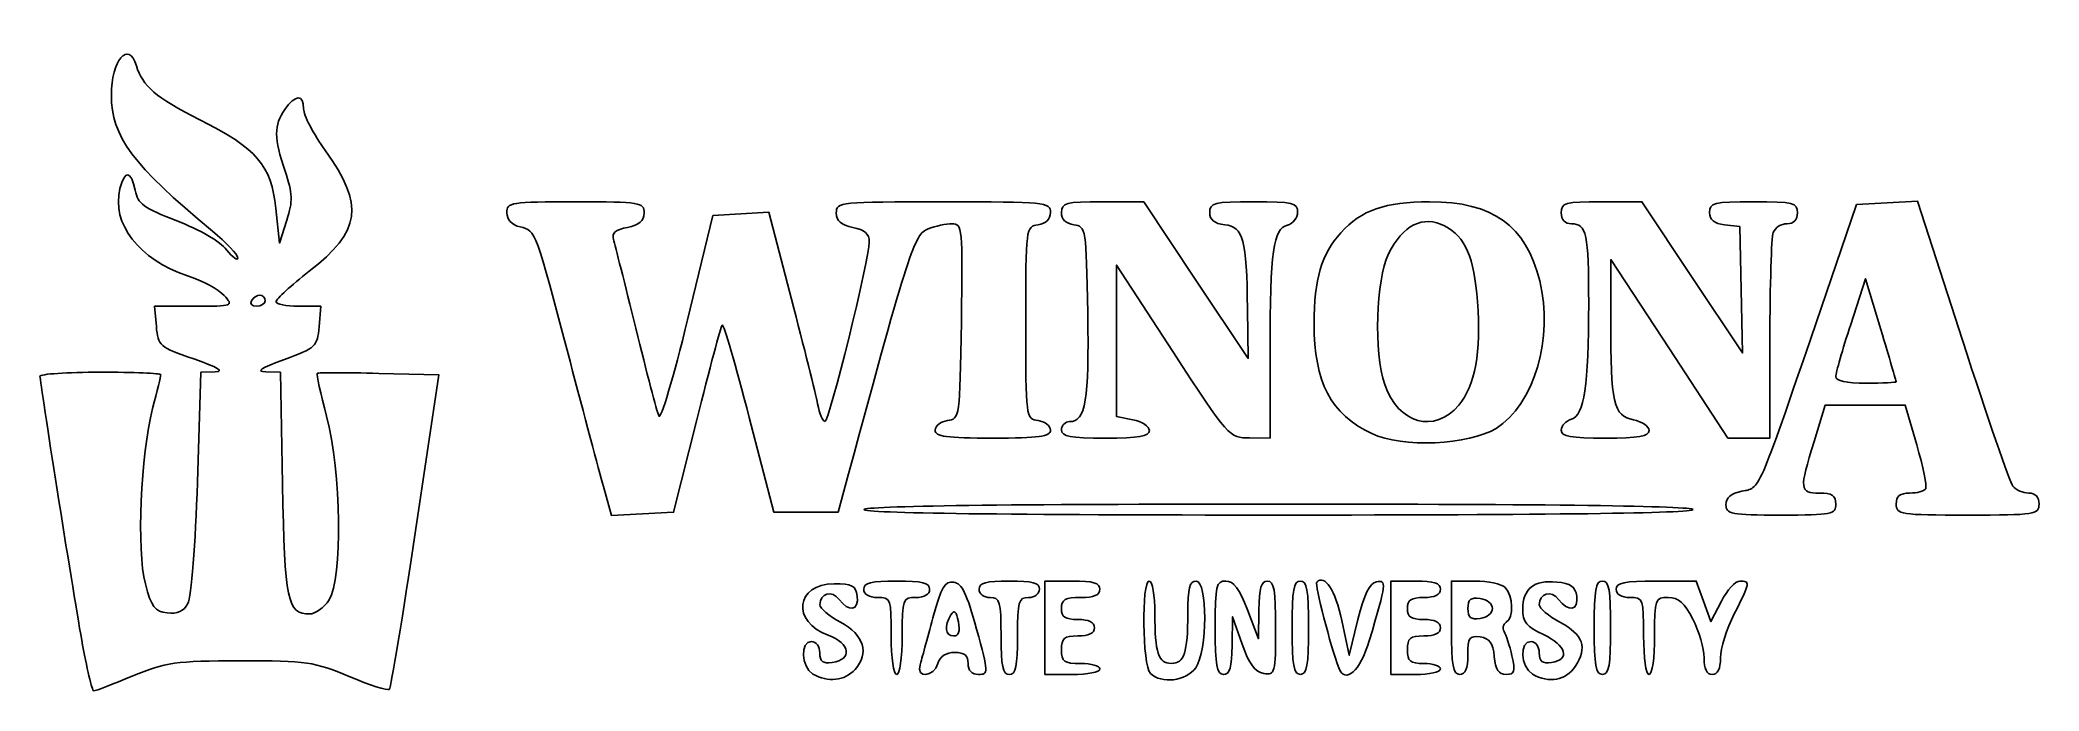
# Model space of a CAD drawing. Extents: x 3.6 to 45.4, y 3.1 to 16.7.
import ezdxf

# ---------------------------------------------------------------- set-up
doc = ezdxf.new("R2010")
doc.units = 0
doc.layers.add('Layer_1', color=7, linetype='CONTINUOUS')

msp = doc.modelspace()

# ---------------------------------------------------------------- linework, layer by layer
at = {"layer": 'Layer_1', "color": 7}
for points in [[(8.50007, 13.194319), (8.57519, 12.471294), (8.72763, 12.948261)], [(17.117232, 10.862069), (17.648977, 13.045977), (18.232668, 13.080127), (18.816361, 13.114277), (19.290602, 11.298519)], [(25.803433, 13.333333), (26.664311, 13.333333), (27.757458, 11.696018), (28.850606, 10.058702), (28.837006, 11.092569)], [(36.247258, 13.333379), (37.092178, 13.333379), (38.145707, 11.75292), (39.199235, 10.17246), (39.168605, 11.494299), (39.137975, 12.816138), (38.821882, 12.852508)], [(40.736029, 10.804598), (41.583174, 13.275862), (42.222622, 13.310162), (42.862069, 13.344462), (43.80064, 10.436599)], [(27.273072, 10.205049), (26.09784, 12.011463), (26.09494, 10.42813), (26.09204, 8.844797), (26.436868, 8.775827)], [(39.770158, 10.450415), (39.770158, 8.390851), (39.330129, 8.390851), (38.8901, 8.390851), (37.666442, 10.258667), (36.442786, 12.126483), (36.439786, 10.847747)], [(42.091195, 10.661011), (41.771626, 11.724321), (41.460549, 10.769109)], [(5.99882, 10.727514), (5.96315, 11.149456), (6.792502, 11.149456)], [(8.972498, 11.149453), (9.439207, 11.149453), (9.403537, 10.718419)], [(29.310376, 10.215517), (29.310376, 8.390805), (28.879341, 8.394705)], [(6.858702, 7.466274), (6.933052, 9.770121), (7.230901, 9.779121)], [(8.291422, 9.776976), (8.594292, 9.770176), (8.638432, 7.428889)], [(10.653335, 9.745347), (11.911835, 9.712707), (11.423632, 6.454343)], [(20.486042, 7.64368), (20.267868, 6.839082), (19.596265, 6.839082), (18.924663, 6.839082), (18.409484, 8.822622)], [(42.841823, 8.250841), (42.597509, 9.08046), (41.763165, 9.08046), (40.928822, 9.08046), (40.694318, 8.321225)], [(17.309011, 8.771641), (16.825676, 6.83908), (16.176304, 6.80475), (15.526931, 6.77042), (15.356433, 7.379466)], [(24.597728, 4.425287), (24.597728, 5.402299), (25.172441, 5.402299)], [(31.839115, 4.425287), (31.839115, 5.402299), (32.356357, 5.402299)], [(33.103484, 4.425287), (33.103484, 5.402299), (33.597738, 5.402299)], [(37.390743, 5.402299), (38.229722, 5.402299), (38.382968, 4.978506), (38.536213, 4.554714), (38.753633, 4.978506)], [(28.725187, 4.08046), (28.523595, 4.655172), (28.514695, 4.051724)], [(28.836584, 4.798851), (29.068513, 4.195402), (29.074513, 4.798851)], [(25.172441, 3.448276), (24.597728, 3.448276), (24.597728, 4.425287)], [(30.809051, 4.579454), (30.964276, 3.850575), (31.148787, 4.597228)], [(32.356357, 3.448276), (31.839115, 3.448276), (31.839115, 4.425287)]]:
    msp.add_lwpolyline(points, dxfattribs=at)
for points in [[(8.275871, 11.264368)], [(42.412301, 9.56897)], [(33.258717, 9.081006)], [(24.942614, 8.563183)], [(31.436816, 8.484905)], [(35.402326, 8.555519)], [(20.80462, 6.896552)], [(38.850617, 6.997126)], [(33.965554, 4.827586)], [(21.379334, 4.252874)], [(22.784753, 4.550799)], [(23.678187, 4.252874)], [(28.160959, 4.425287)], [(29.770147, 4.425287)], [(33.103479, 4.425287)], [(36.091993, 4.425287)], [(37.126477, 4.252874)], [(4.437101, 4.16673)], [(19.741394, 3.457475)], [(21.983825, 3.649421)], [(26.804643, 3.471263)], [(30.74625, 3.583459)], [(34.798885, 3.457479)]]:
    msp.add_lwpolyline(points, close=True, dxfattribs=at)
for points in [[(5.057486, 15.561118), (5.057486, 16.293568), (5.416393, 16.716958), (5.580578, 16.178191)], [(5.580578, 16.178191), (5.710233, 15.75273), (5.989664, 15.514405), (6.896568, 15.055791)], [(7.171399, 12.721896), (5.496387, 14.11009), (5.057486, 14.699584), (5.057486, 15.561118)], [(8.68472, 15.261811), (8.90928, 15.582415), (9.080502, 15.589657), (9.080502, 15.278551)], [(8.69292, 13.974484), (8.459258, 14.660244), (8.457488, 14.937419), (8.68472, 15.261811)], [(9.080502, 15.278551), (9.080502, 15.147256), (9.286363, 14.75235), (9.537971, 14.400984)], [(6.896568, 15.055791), (8.109514, 14.442415), (8.406182, 14.098019), (8.50007, 13.194319)], [(9.537971, 14.400984), (10.353676, 13.261867), (10.281013, 12.721036), (9.199416, 11.881101)], [(5.237266, 13.609148), (5.336126, 14.003022), (5.472434, 13.988513), (5.555073, 13.575318)], [(8.72763, 12.948261), (8.859244, 13.360067), (8.854502, 13.500263), (8.69292, 13.974484)], [(6.649597, 11.787315), (5.637127, 12.123603), (5.053402, 12.876577), (5.237266, 13.609148)], [(5.555073, 13.575318), (5.612683, 13.287253), (5.730317, 13.201025), (6.430884, 12.933324)], [(13.333348, 13.105638), (13.333348, 13.32046), (13.414578, 13.333333), (14.770131, 13.333333)], [(13.615469, 12.807135), (13.43471, 12.852505), (13.333348, 12.959751), (13.333348, 13.105638)], [(14.770131, 13.333333), (16.136198, 13.333333), (16.206914, 13.321873), (16.206914, 13.100575)], [(16.206914, 13.100575), (16.206914, 12.933463), (16.108814, 12.848196), (15.859091, 12.798251)], [(20.229907, 13.100577), (20.229907, 13.326336), (20.297317, 13.333335), (22.471289, 13.333335)], [(20.574735, 12.798853), (20.327821, 12.848233), (20.229907, 12.93391), (20.229907, 13.100577)], [(22.471289, 13.333335), (24.609125, 13.333335), (24.712671, 13.323085), (24.712671, 13.111445)], [(24.712671, 13.111445), (24.712671, 12.968847), (24.620251, 12.876428), (24.45405, 12.852824)], [(24.942556, 13.111443), (24.942556, 13.310918), (25.029526, 13.333333), (25.803433, 13.333333)], [(25.201177, 12.852822), (25.034974, 12.876422), (24.942556, 12.968845), (24.942556, 13.111443)], [(28.046007, 13.111083), (28.046007, 13.312268), (28.133167, 13.333333), (28.965548, 13.333333)], [(28.361553, 12.852462), (28.138788, 12.878142), (28.046007, 12.954182), (28.046007, 13.111083)], [(28.965548, 13.333333), (29.789479, 13.333333), (29.885089, 13.310823), (29.885089, 13.116854)], [(29.885089, 13.116854), (29.885089, 12.997791), (29.789489, 12.875374), (29.672636, 12.844817)], [(30.791535, 12.68657), (31.222627, 13.160414), (31.718067, 13.333333), (32.644601, 13.333333)], [(32.962831, 12.829387), (32.514741, 13.061104), (32.081806, 12.845157), (31.788193, 12.243491)], [(32.644601, 13.333333), (33.973208, 13.333333), (34.658618, 12.841948), (34.951298, 11.679609)], [(35.402337, 13.103494), (35.402337, 13.31253), (35.478967, 13.333379), (36.247258, 13.333379)], [(35.619925, 12.873609), (35.478966, 12.873609), (35.402337, 12.954569), (35.402337, 13.103494)], [(38.50579, 13.111129), (38.50579, 13.312314), (38.59295, 13.333379), (39.425331, 13.333379)], [(38.821882, 12.852508), (38.598578, 12.878198), (38.50579, 12.95412), (38.50579, 13.111129)], [(39.425331, 13.333379), (40.268244, 13.333379), (40.344873, 13.314219), (40.344873, 13.103494)], [(40.344873, 13.103494), (40.344873, 12.954568), (40.268243, 12.873609), (40.127285, 12.873609)], [(6.430884, 12.933324), (6.895995, 12.755595), (7.338171, 12.499467), (7.470655, 12.331041)], [(7.701167, 12.160418), (7.701167, 12.227748), (7.462771, 12.480416), (7.171399, 12.721896)], [(14.656618, 10), (13.931083, 12.757156), (13.943039, 12.72492), (13.615469, 12.807135)], [(15.859091, 12.798251), (15.608292, 12.748091), (15.52671, 12.676752), (15.56663, 12.542504)], [(22.149754, 12.767479), (21.864992, 12.659213), (21.750116, 12.305424), (20.486042, 7.64368)], [(20.919563, 12.490255), (20.919563, 12.664559), (20.825553, 12.748688), (20.574735, 12.798853)], [(22.653837, 12.873565), (22.530058, 12.873565), (22.30322, 12.825825), (22.149754, 12.767479)], [(22.847504, 10.833335), (22.877654, 12.793027), (22.870014, 12.873565), (22.653837, 12.873565)], [(24.45405, 12.852824), (24.197101, 12.816334), (24.195429, 12.803084), (24.195429, 10.8046)], [(25.491462, 11.003664), (25.460342, 12.784749), (25.455322, 12.816727), (25.201177, 12.852822)], [(28.837006, 11.092569), (28.817806, 12.552383), (28.748796, 12.807829), (28.361553, 12.852462)], [(29.672636, 12.844817), (29.372392, 12.766297), (29.310376, 12.316181), (29.310376, 10.215517)], [(30.229918, 10.783754), (30.229918, 11.720634), (30.382226, 12.236671), (30.791535, 12.68657)], [(33.649724, 11.246438), (33.579414, 12.176779), (33.392685, 12.607101), (32.962831, 12.829387)], [(35.977051, 11.213584), (35.977051, 12.665211), (35.932221, 12.873609), (35.619925, 12.873609)], [(39.839928, 12.691795), (39.801558, 12.591795), (39.770158, 11.583176), (39.770158, 10.450415)], [(40.127285, 12.873609), (40.007611, 12.873609), (39.878301, 12.791789), (39.839928, 12.691795)], [(7.470655, 12.331041), (7.597436, 12.169865), (7.701167, 12.093084), (7.701167, 12.160418)], [(15.56663, 12.542504), (15.59708, 12.440104), (15.807082, 11.606322), (16.033304, 10.689655)], [(19.992097, 8.735634), (20.081787, 8.735634), (20.919563, 12.127177), (20.919563, 12.490255)], [(31.788193, 12.243491), (31.521053, 11.696067), (31.477134, 10.186013), (31.708743, 9.511851)], [(7.418107, 11.374594), (7.306046, 11.49842), (6.960217, 11.684144), (6.649597, 11.787315)], [(9.199416, 11.881101), (8.817921, 11.584844), (8.505788, 11.299027), (8.505788, 11.245953)], [(6.792502, 11.149456), (7.608743, 11.149456), (7.618633, 11.153056), (7.418107, 11.374594)], [(8.167712, 11.37931), (8.108222, 11.37931), (8.027586, 11.32759), (7.988514, 11.264368)], [(8.275871, 11.264368), (8.275871, 11.327588), (8.227201, 11.37931), (8.167712, 11.37931)], [(19.290602, 11.298519), (19.551434, 10.299852), (19.798361, 9.314657), (19.839329, 9.109197)], [(34.951298, 11.679609), (35.250186, 10.492621), (34.834307, 9.086569), (34.038941, 8.595007)], [(7.988514, 11.264368), (7.949444, 11.201148), (7.998114, 11.149425), (8.096674, 11.149425)], [(8.096674, 11.149425), (8.195234, 11.149425), (8.275871, 11.201145), (8.275871, 11.264368)], [(8.505788, 11.245953), (8.505788, 11.192883), (8.715807, 11.149453), (8.972498, 11.149453)], [(25.110926, 8.735632), (25.449948, 8.735632), (25.523436, 9.17362), (25.491462, 11.003664)], [(33.25872, 9.081006), (33.60448, 9.491919), (33.729847, 10.186216), (33.649724, 11.246438)], [(35.616999, 8.788317), (35.888729, 8.874557), (35.977051, 9.469486), (35.977051, 11.213584)], [(6.781622, 10.046833), (6.05925, 10.296998), (6.033312, 10.319552), (5.99882, 10.727514)], [(9.403537, 10.718419), (9.369327, 10.305042), (9.339607, 10.277069), (8.678207, 10.035596)], [(16.033304, 10.689655), (16.259526, 9.772989), (16.476312, 8.945402), (16.515052, 8.850575)], [(16.515052, 8.850575), (16.553792, 8.755745), (16.824774, 9.66092), (17.117232, 10.862069)], [(17.843325, 10.755183), (17.815285, 10.727143), (17.574844, 9.83455), (17.309011, 8.771641)], [(18.409484, 8.822622), (18.126136, 9.91357), (17.871364, 10.783223), (17.843325, 10.755183)], [(22.557496, 8.756375), (22.813228, 8.792695), (22.816467, 8.815885), (22.847504, 10.833335)], [(24.195429, 10.8046), (24.195429, 8.806117), (24.197129, 8.792868), (24.45405, 8.756375)], [(31.436816, 8.484905), (30.58054, 8.891393), (30.229918, 9.559243), (30.229918, 10.783754)], [(36.439786, 10.847747), (36.435786, 9.124837), (36.497006, 8.855821), (36.912141, 8.772795)], [(39.183965, 7.279313), (39.569886, 7.356503), (39.498251, 7.193793), (40.736029, 10.804598)], [(41.460549, 10.769109), (41.289455, 10.243743), (41.14947, 9.752322), (41.14947, 9.677064)], [(42.412301, 9.568966), (42.411497, 9.584766), (42.266958, 10.076191), (42.091195, 10.661011)], [(7.230901, 9.779121), (7.432682, 9.785221), (7.287771, 9.871551), (6.781622, 10.046833)], [(28.879341, 8.394705), (28.450427, 8.398605), (28.442523, 8.407525), (27.273072, 10.205049)], [(43.80064, 10.436599), (44.316854, 8.837275), (44.791302, 7.464081), (44.854968, 7.385058)], [(3.563816, 9.683908), (3.56349, 9.731318), (4.132188, 9.770118), (4.827591, 9.770118)], [(4.437064, 4.166667), (4.233031, 5.321862), (3.564781, 9.543912), (3.563816, 9.683908)], [(4.827591, 9.770118), (5.522995, 9.770118), (6.091961, 9.746778), (6.091961, 9.718258)], [(6.091961, 9.718258), (6.091961, 9.689728), (6.014711, 9.369813), (5.920295, 9.007325)], [(8.678207, 10.035596), (8.179901, 9.853668), (8.072585, 9.781912), (8.291422, 9.776976)], [(9.560972, 8.850636), (9.436193, 9.324774), (9.347766, 9.727394), (9.364468, 9.745347)], [(9.364468, 9.745347), (9.381168, 9.763297), (9.96116, 9.763297), (10.653335, 9.745347)], [(15.356433, 7.379466), (15.262663, 7.714438), (14.947743, 8.893678), (14.656618, 10)], [(41.14947, 9.677064), (41.14947, 9.587834), (41.3694, 9.54023), (41.781655, 9.54023)], [(31.708743, 9.511851), (31.991278, 8.689466), (32.751455, 8.47816), (33.258717, 9.081006)], [(41.781655, 9.54023), (42.129356, 9.54023), (42.413147, 9.55316), (42.412301, 9.56897)], [(5.920295, 9.007325), (5.667498, 8.036774), (5.585109, 6.045069), (5.768791, 5.344834)], [(9.614032, 5.008783), (9.898934, 5.443598), (9.867992, 7.684015), (9.560972, 8.850636)], [(19.839329, 9.109197), (19.880299, 8.903738), (19.949041, 8.735634), (19.992097, 8.735634)], [(35.402337, 8.555518), (35.402337, 8.646088), (35.498937, 8.750845), (35.616999, 8.788317)], [(22.298875, 8.555226), (22.298875, 8.645656), (22.415254, 8.736174), (22.557496, 8.756375)], [(23.505773, 8.390807), (22.535683, 8.390807), (22.298875, 8.423067), (22.298875, 8.555226)], [(24.712671, 8.555226), (24.712671, 8.423068), (24.475862, 8.390807), (23.505773, 8.390807)], [(24.45405, 8.756375), (24.596291, 8.736175), (24.712671, 8.645657), (24.712671, 8.555226)], [(24.942556, 8.563218), (24.942556, 8.658048), (25.018326, 8.735632), (25.110926, 8.735632)], [(25.862155, 8.39077), (25.121414, 8.39077), (24.942614, 8.42429), (24.942614, 8.563183)], [(26.781696, 8.548816), (26.781696, 8.427887), (26.565743, 8.39077), (25.862155, 8.39077)], [(26.436868, 8.775827), (26.626524, 8.737897), (26.781696, 8.635741), (26.781696, 8.548816)], [(34.038941, 8.595007), (33.470159, 8.24348), (32.070163, 8.184244), (31.436816, 8.484905)], [(36.321868, 8.390851), (35.60035, 8.390851), (35.402326, 8.426311), (35.402326, 8.555519)], [(37.241409, 8.548897), (37.241409, 8.427968), (37.025456, 8.390851), (36.321868, 8.390851)], [(36.912141, 8.772795), (37.093241, 8.736575), (37.241409, 8.635822), (37.241409, 8.548897)], [(40.694318, 8.321225), (40.383165, 7.31383), (40.390567, 7.241379), (40.804642, 7.241379)], [(43.030561, 7.3313), (43.061131, 7.38076), (42.976191, 7.794551), (42.841823, 8.250841)], [(6.660313, 4.93065), (6.728933, 5.058867), (6.817575, 6.191799), (6.858702, 7.466274)], [(8.638432, 7.428889), (8.684582, 4.981245), (8.740779, 4.712705), (9.206873, 4.712705)], [(38.850617, 6.997126), (38.850617, 7.142986), (38.958357, 7.234192), (39.183965, 7.279313)], [(40.804642, 7.241379), (41.072841, 7.241379), (41.14947, 7.190299), (41.14947, 7.011494)], [(42.413839, 7.011495), (42.413839, 7.178595), (42.490469, 7.24138), (42.694412, 7.24138)], [(42.694412, 7.24138), (42.848727, 7.24138), (42.999994, 7.28185), (43.030561, 7.3313)], [(44.854968, 7.385058), (44.918638, 7.306038), (45.067841, 7.24138), (45.186537, 7.24138)], [(45.186537, 7.24138), (45.32572, 7.24138), (45.402348, 7.15976), (45.402348, 7.011495)], [(20.80462, 6.896552), (20.80462, 6.972162), (23.773972, 7.011494), (29.482791, 7.011494)], [(29.482791, 6.781609), (23.773972, 6.781609), (20.80462, 6.820939), (20.80462, 6.896552)], [(29.482791, 7.011494), (35.19161, 7.011494), (38.160961, 6.972164), (38.160961, 6.896552)], [(38.160961, 6.896552), (38.160961, 6.820942), (35.19161, 6.781609), (29.482791, 6.781609)], [(40.000044, 6.781609), (38.952788, 6.781609), (38.850617, 6.800769), (38.850617, 6.997126)], [(41.14947, 7.011494), (41.14947, 6.796934), (41.07284, 6.781609), (40.000044, 6.781609)], [(43.908094, 6.78161), (42.490468, 6.78161), (42.413839, 6.7934), (42.413839, 7.011495)], [(45.402348, 7.011495), (45.402348, 6.793399), (45.325718, 6.78161), (43.908094, 6.78161)], [(11.423632, 6.454343), (11.155121, 4.662243), (10.908232, 3.168783), (10.87499, 3.135541)], [(30.284481, 5.380233), (30.453195, 5.548947), (30.674543, 5.211052), (30.809051, 4.579454)], [(5.768791, 5.344834), (5.897907, 4.852617), (5.96381, 4.765007), (6.227908, 4.734497)], [(20.060061, 4.267593), (19.284998, 4.54786), (19.377399, 5.344828), (20.184956, 5.344828)], [(20.288745, 5.017557), (20.144002, 5.215503), (19.884845, 5.144474), (19.885383, 4.907005)], [(20.184956, 5.344828), (20.561252, 5.344828), (20.638026, 5.303798), (20.668929, 5.086207)], [(20.668929, 5.086207), (20.712029, 4.782778), (20.489766, 4.742647), (20.288745, 5.017557)], [(20.80462, 5.229885), (20.80462, 5.363985), (20.957877, 5.402299), (21.494276, 5.402299)], [(21.091977, 5.057471), (20.913177, 5.057471), (20.80462, 5.122601), (20.80462, 5.229885)], [(21.379334, 4.252874), (21.379334, 5.034483), (21.371134, 5.057471), (21.091977, 5.057471)], [(21.494276, 5.402299), (22.030676, 5.402299), (22.183932, 5.363989), (22.183932, 5.229885)], [(21.896576, 5.057471), (21.617429, 5.057471), (21.609219, 5.034481), (21.609219, 4.252874)], [(22.183932, 5.229885), (22.183932, 5.122606), (22.075376, 5.057471), (21.896576, 5.057471)], [(22.252402, 4.631117), (22.428749, 5.280438), (22.501742, 5.406043), (22.686587, 5.378244)], [(22.686587, 5.378244), (22.859658, 5.352214), (22.965877, 5.135164), (23.166999, 4.396552)], [(23.218416, 5.229885), (23.218416, 5.362244), (23.365288, 5.402299), (23.850601, 5.402299)], [(23.448301, 5.057471), (23.320588, 5.057471), (23.218416, 5.134101), (23.218416, 5.229885)], [(23.678187, 4.252874), (23.678187, 4.980843), (23.656287, 5.057471), (23.448301, 5.057471)], [(23.850601, 5.402299), (24.335914, 5.402299), (24.482785, 5.362249), (24.482785, 5.229885)], [(24.2529, 5.057471), (24.044909, 5.057471), (24.023015, 4.980841), (24.023015, 4.252874)], [(24.482785, 5.229885), (24.482785, 5.134105), (24.380614, 5.057471), (24.2529, 5.057471)], [(25.344855, 5.057471), (25.019185, 5.057471), (24.942556, 5.013681), (24.942556, 4.827586)], [(25.172441, 5.402299), (25.606669, 5.402299), (25.747155, 5.360149), (25.747155, 5.229885)], [(25.747155, 5.229885), (25.747155, 5.109469), (25.625826, 5.057471), (25.344855, 5.057471)], [(26.804627, 3.471263), (26.634758, 3.641132), (26.613792, 5.402298), (26.781637, 5.402298)], [(26.781637, 5.402298), (26.845317, 5.402298), (26.89658, 5.098919), (26.89658, 4.722044)], [(27.586236, 4.722044), (27.586236, 5.250085), (27.624816, 5.402298), (27.75865, 5.402298)], [(27.75865, 5.402298), (28.006471, 5.402298), (28.001232, 3.944431), (27.75215, 3.588793)], [(28.16095, 4.425287), (28.16095, 5.313878), (28.18103, 5.402299), (28.382802, 5.402299)], [(28.382802, 5.402299), (28.544354, 5.402299), (28.667694, 5.238278), (28.836584, 4.798851)], [(29.074513, 4.798851), (29.079013, 5.255959), (29.122313, 5.402299), (29.252916, 5.402299)], [(29.252916, 5.402299), (29.39276, 5.402299), (29.42533, 5.216225), (29.42533, 4.417293)], [(29.770147, 4.425287), (29.770147, 5.217114), (29.802827, 5.402299), (29.942561, 5.402299)], [(29.942561, 5.402299), (30.082296, 5.402299), (30.114975, 5.217114), (30.114975, 4.425287)], [(30.74625, 3.583459), (30.576871, 4.030267), (30.241085, 5.336837), (30.284481, 5.380233)], [(31.148787, 4.597228), (31.278503, 5.122144), (31.392681, 5.355316), (31.53326, 5.382389)], [(31.53326, 5.382389), (31.753958, 5.424889), (31.747815, 5.373889), (31.385194, 4.152339)], [(32.528771, 5.057471), (32.260572, 5.057471), (32.183943, 5.006381), (32.183943, 4.827586)], [(32.356357, 5.402299), (32.739499, 5.402299), (32.873599, 5.357599), (32.873599, 5.229885)], [(32.873599, 5.229885), (32.873599, 5.114943), (32.758656, 5.057471), (32.528771, 5.057471)], [(33.706933, 5.03673), (33.507888, 5.065), (33.448312, 5.01682), (33.448312, 4.827586)], [(33.597738, 5.402299), (33.869577, 5.402299), (34.15406, 5.340229), (34.229922, 5.264368)], [(33.965554, 4.827586), (33.965554, 4.922416), (33.849175, 5.016529), (33.706933, 5.03673)], [(34.229922, 5.264368), (34.398135, 5.096155), (34.411466, 4.638222), (34.251032, 4.539071)], [(34.597735, 4.814416), (34.597735, 5.240214), (34.832108, 5.427145), (35.308618, 5.381406)], [(35.346236, 5.017557), (35.201493, 5.215503), (34.942335, 5.144474), (34.942873, 4.907005)], [(35.308618, 5.381406), (35.602535, 5.353196), (35.69809, 5.285676), (35.72642, 5.086207)], [(35.72642, 5.086207), (35.76951, 4.782778), (35.547257, 4.742647), (35.346236, 5.017557)], [(36.091993, 4.425287), (36.091993, 5.217114), (36.124673, 5.402299), (36.264407, 5.402299)], [(36.264407, 5.402299), (36.404142, 5.402299), (36.436821, 5.217114), (36.436821, 4.425287)], [(36.551764, 5.229885), (36.551764, 5.367394), (36.721612, 5.402299), (37.390743, 5.402299)], [(36.839121, 5.057471), (36.66032, 5.057471), (36.551764, 5.122601), (36.551764, 5.229885)], [(37.126477, 4.252874), (37.126477, 5.034483), (37.118277, 5.057471), (36.839121, 5.057471)], [(37.641384, 5.057471), (37.365129, 5.057471), (37.356363, 5.032721), (37.356363, 4.252874)], [(38.158626, 4.60228), (37.982374, 4.947761), (37.857708, 5.057471), (37.641384, 5.057471)], [(38.753633, 4.978506), (38.873214, 5.211592), (39.047402, 5.402299), (39.14072, 5.402299)], [(39.14072, 5.402299), (39.363741, 5.402299), (39.35929, 5.376219), (39.023031, 4.712644)], [(6.227908, 4.734497), (6.443348, 4.709607), (6.573649, 4.768717), (6.660313, 4.93065)], [(9.206873, 4.712705), (9.324111, 4.712705), (9.507333, 4.845939), (9.614032, 5.008783)], [(19.885383, 4.907005), (19.885497, 4.831715), (20.07952, 4.666663), (20.316417, 4.540226)], [(21.983826, 3.649425), (22.014956, 3.760057), (22.13581, 4.20182), (22.252402, 4.631117)], [(22.630043, 4.694477), (22.483006, 4.462486), (22.509204, 4.252874), (22.685233, 4.252874)], [(22.784757, 4.550799), (22.743167, 4.768343), (22.701427, 4.807108), (22.630043, 4.694477)], [(24.942556, 4.827586), (24.942556, 4.648786), (25.019186, 4.597701), (25.287384, 4.597701)], [(26.89658, 4.722044), (26.89658, 3.901953), (26.97051, 3.67816), (27.241408, 3.67816)], [(27.241408, 3.67816), (27.512309, 3.67816), (27.586236, 3.901953), (27.586236, 4.722044)], [(32.183943, 4.827586), (32.183943, 4.648786), (32.260573, 4.597701), (32.528771, 4.597701)], [(33.448312, 4.827586), (33.448312, 4.638352), (33.507892, 4.590174), (33.706933, 4.618443)], [(33.706933, 4.618443), (33.849175, 4.638643), (33.965554, 4.732759), (33.965554, 4.827586)], [(35.02877, 4.281609), (34.677971, 4.446787), (34.597735, 4.545968), (34.597735, 4.814416)], [(34.942873, 4.907005), (34.942988, 4.831715), (35.1364, 4.666663), (35.372552, 4.540226)], [(38.390846, 3.797683), (38.390846, 3.989856), (38.286346, 4.351925), (38.158626, 4.60228)], [(39.023031, 4.712644), (38.864985, 4.400755), (38.735674, 3.988682), (38.735674, 3.796924)], [(20.142521, 3.698902), (20.574669, 3.760552), (20.525557, 4.099269), (20.060061, 4.267593)], [(20.316417, 4.540226), (20.810749, 4.276393), (20.930272, 3.892581), (20.623621, 3.553735)], [(21.494276, 3.448276), (21.428596, 3.448276), (21.379334, 3.793103), (21.379334, 4.252874)], [(21.609219, 4.252874), (21.609219, 3.793103), (21.559959, 3.448276), (21.494276, 3.448276)], [(22.685233, 4.252874), (22.791639, 4.252874), (22.823484, 4.348204), (22.784753, 4.550799)], [(23.166999, 4.396552), (23.416849, 3.478984), (23.41814, 3.448276), (23.206869, 3.448276)], [(23.850601, 3.448276), (23.713764, 3.448276), (23.678187, 3.614303), (23.678187, 4.252874)], [(24.023015, 4.252874), (24.023015, 3.614303), (23.987435, 3.448276), (23.850601, 3.448276)], [(25.287384, 4.252874), (24.996196, 4.252874), (24.942556, 4.208174), (24.942556, 3.965517)], [(25.287384, 4.597701), (25.517269, 4.597701), (25.632212, 4.540231), (25.632212, 4.425287)], [(25.632212, 4.425287), (25.632212, 4.310345), (25.517269, 4.252874), (25.287384, 4.252874)], [(28.333373, 3.448276), (28.193639, 3.448276), (28.160959, 3.633461), (28.160959, 4.425287)], [(29.42533, 4.417293), (29.42533, 3.472078), (29.41526, 3.433771), (29.17605, 3.469017)], [(29.942561, 3.448276), (29.802827, 3.448276), (29.770147, 3.633461), (29.770147, 4.425287)], [(30.114975, 4.425287), (30.114975, 3.633461), (30.082295, 3.448276), (29.942561, 3.448276)], [(32.528771, 4.252874), (32.237583, 4.252874), (32.183943, 4.208174), (32.183943, 3.965517)], [(32.528771, 4.597701), (32.758656, 4.597701), (32.873599, 4.540231), (32.873599, 4.425287)], [(32.873599, 4.425287), (32.873599, 4.310345), (32.758656, 4.252874), (32.528771, 4.252874)], [(33.275893, 3.448276), (33.136159, 3.448276), (33.103479, 3.633461), (33.103479, 4.425287)], [(33.706928, 4.232132), (33.480171, 4.264332), (33.448307, 4.218312), (33.448307, 3.858569)], [(34.001568, 3.821839), (33.973958, 4.108155), (33.905148, 4.20398), (33.706928, 4.232132)], [(34.251032, 4.539071), (34.186782, 4.499361), (34.167742, 4.412623), (34.208722, 4.346316)], [(34.208722, 4.346316), (34.249702, 4.280006), (34.322684, 4.050825), (34.370906, 3.837017)], [(35.201184, 3.698902), (35.597737, 3.755222), (35.508876, 4.055545), (35.02877, 4.281609)], [(35.372552, 4.540226), (35.866805, 4.275601), (35.958263, 4.014447), (35.696557, 3.615034)], [(36.264407, 3.448276), (36.124673, 3.448276), (36.091993, 3.633461), (36.091993, 4.425287)], [(36.436821, 4.425287), (36.436821, 3.633461), (36.404141, 3.448276), (36.264407, 3.448276)], [(37.24142, 3.448276), (37.17574, 3.448276), (37.126477, 3.793103), (37.126477, 4.252874)], [(37.356363, 4.252874), (37.356363, 3.793103), (37.307103, 3.448276), (37.24142, 3.448276)], [(4.688505, 3.103511), (4.653515, 3.103511), (4.540384, 3.58196), (4.437101, 4.16673)], [(19.741401, 3.457483), (19.491963, 3.602767), (19.469363, 4.137931), (19.712661, 4.137931)], [(19.712661, 4.137931), (19.810381, 4.137931), (19.885075, 4.034871), (19.885075, 3.900052)], [(19.885075, 3.900052), (19.885075, 3.719379), (19.946985, 3.671006), (20.142521, 3.698902)], [(22.708919, 3.908046), (22.530257, 3.908046), (22.402966, 3.825046), (22.356345, 3.678161)], [(22.98853, 3.678161), (22.98853, 3.845045), (22.9119, 3.908046), (22.708919, 3.908046)], [(24.942556, 3.965517), (24.942556, 3.713738), (24.992366, 3.678161), (25.344855, 3.678161)], [(28.514695, 4.051724), (28.507995, 3.595914), (28.463605, 3.448276), (28.333373, 3.448276)], [(29.17605, 3.469017), (28.993033, 3.495987), (28.873182, 3.658522), (28.725187, 4.08046)], [(31.385194, 4.152339), (31.19776, 3.520955), (30.877901, 3.23617), (30.74625, 3.583459)], [(32.183943, 3.965517), (32.183943, 3.722861), (32.237583, 3.678161), (32.528771, 3.678161)], [(33.448307, 3.858569), (33.448307, 3.570492), (33.396947, 3.448276), (33.275893, 3.448276)], [(34.248084, 3.448276), (34.094616, 3.448276), (34.027828, 3.549485), (34.001568, 3.821839)], [(34.370906, 3.837017), (34.445806, 3.504922), (34.427906, 3.448276), (34.248084, 3.448276)], [(34.798889, 3.457483), (34.54945, 3.602767), (34.52685, 4.137931), (34.770149, 4.137931)], [(34.770149, 4.137931), (34.867869, 4.137931), (34.942563, 4.034871), (34.942563, 3.900052)], [(34.942563, 3.900052), (34.942563, 3.719107), (35.004463, 3.670963), (35.201184, 3.698902)], [(38.56326, 3.448276), (38.447816, 3.448276), (38.390846, 3.563728), (38.390846, 3.797683)], [(38.735674, 3.796924), (38.735674, 3.563643), (38.678624, 3.448276), (38.56326, 3.448276)], [(5.508266, 3.417535), (5.092386, 3.244823), (4.723493, 3.103511), (4.688505, 3.103511)], [(7.758666, 3.733541), (6.394587, 3.731741), (6.198538, 3.704201), (5.508266, 3.417535)], [(10.033735, 3.405311), (9.307342, 3.712506), (9.148773, 3.735384), (7.758666, 3.733541)], [(10.87499, 3.135541), (10.84175, 3.102301), (10.463183, 3.223691), (10.033735, 3.405311)], [(20.623621, 3.553735), (20.405538, 3.312757), (20.055446, 3.27456), (19.741394, 3.457475)], [(22.356345, 3.678161), (22.264765, 3.389629), (21.90288, 3.361713), (21.983825, 3.649421)], [(23.206869, 3.448276), (23.065159, 3.448276), (22.98853, 3.528956), (22.98853, 3.678161)], [(25.747155, 3.563218), (25.747155, 3.499998), (25.488534, 3.448276), (25.172441, 3.448276)], [(25.344855, 3.678161), (25.56612, 3.678161), (25.747155, 3.626441), (25.747155, 3.563218)], [(27.75215, 3.588793), (27.555023, 3.307356), (27.03327, 3.242637), (26.804643, 3.471263)], [(32.873599, 3.563218), (32.873599, 3.499998), (32.64084, 3.448276), (32.356357, 3.448276)], [(32.528771, 3.678161), (32.718426, 3.678161), (32.873599, 3.626441), (32.873599, 3.563218)], [(35.696557, 3.615034), (35.502331, 3.31861), (35.144991, 3.25589), (34.798885, 3.457479)]]:
    msp.add_open_spline(points, degree=3, dxfattribs=at)

doc.saveas('drawing.dxf')
